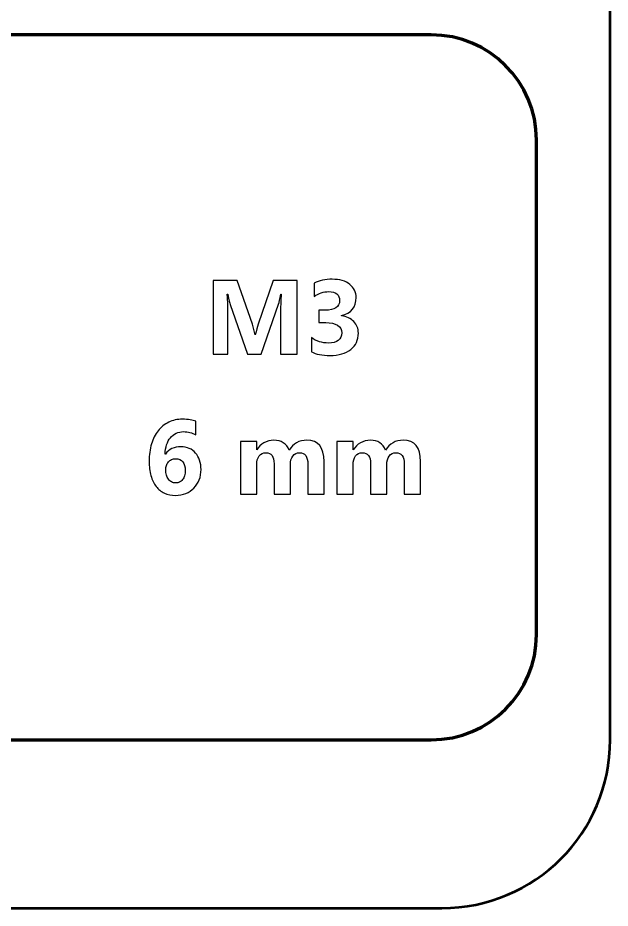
# Model space of a CAD drawing. Header units: centimetres. Extents: x -201 to 63, y -83 to 73.
# Drawn here: x -71.663 to -68.85, y -83.1 to -78.869 of the extents above; entities that cross this region are included whole.
import ezdxf

# ---------------------------------------------------------------- set-up
doc = ezdxf.new("R2010")
doc.units = ezdxf.units.CM
doc.header["$MEASUREMENT"] = 0
doc.layers.add('Layer 1', color=7, linetype='Continuous')

msp = doc.modelspace()

# ---------------------------------------------------------------- linework, layer by layer
at = {"layer": 'Layer 1', "color": 253, "lineweight": 53}
msp.add_open_spline([(-81.15, -82.3), (-81.15, -82.3), (-81.15, -67.7), (-81.15, -67.7), (-81.15, -67.7), (-81.15, -67.25817), (-80.79183, -66.9), (-80.35, -66.9), (-80.35, -66.9), (-80.35, -66.9), (-69.65, -66.9), (-69.65, -66.9), (-69.65, -66.9), (-69.20817, -66.9), (-68.85, -67.25817), (-68.85, -67.7), (-68.85, -67.7), (-68.85, -67.7), (-68.85, -82.3), (-68.85, -82.3), (-68.85, -82.3), (-68.85, -82.74183), (-69.20817, -83.1), (-69.65, -83.1), (-69.65, -83.1), (-69.65, -83.1), (-80.35, -83.1), (-80.35, -83.1), (-80.35, -83.1), (-80.79183, -83.1), (-81.15, -82.74183), (-81.15, -82.3)], degree=3, knots=[0, 0, 0, 0, 0.1111111, 0.1111111, 0.1111111, 0.1111111, 0.2222222, 0.2222222, 0.2222222, 0.2222222, 0.3333333, 0.3333333, 0.3333333, 0.3333333, 0.4444444, 0.4444444, 0.4444444, 0.4444444, 0.5555556, 0.5555556, 0.5555556, 0.5555556, 0.6666667, 0.6666667, 0.6666667, 0.6666667, 0.7777778, 0.7777778, 0.7777778, 0.7777778, 1, 1, 1, 1], dxfattribs=at)
at = {"layer": 'Layer 1', "lineweight": 100}
msp.add_open_spline([(-74.8, -81.8), (-74.8, -81.8), (-74.8, -79.45), (-74.8, -79.45), (-74.8, -79.45), (-74.8, -79.17386), (-74.57614, -78.95), (-74.3, -78.95), (-74.3, -78.95), (-74.3, -78.95), (-69.7, -78.95), (-69.7, -78.95), (-69.7, -78.95), (-69.42386, -78.95), (-69.2, -79.17386), (-69.2, -79.45), (-69.2, -79.45), (-69.2, -79.45), (-69.2, -81.8), (-69.2, -81.8), (-69.2, -81.8), (-69.2, -82.07614), (-69.42386, -82.3), (-69.7, -82.3), (-69.7, -82.3), (-69.7, -82.3), (-74.3, -82.3), (-74.3, -82.3), (-74.3, -82.3), (-74.57614, -82.3), (-74.8, -82.07614), (-74.8, -81.8)], degree=3, knots=[0, 0, 0, 0, 0.1111111, 0.1111111, 0.1111111, 0.1111111, 0.2222222, 0.2222222, 0.2222222, 0.2222222, 0.3333333, 0.3333333, 0.3333333, 0.3333333, 0.4444444, 0.4444444, 0.4444444, 0.4444444, 0.5555556, 0.5555556, 0.5555556, 0.5555556, 0.6666667, 0.6666667, 0.6666667, 0.6666667, 0.7777778, 0.7777778, 0.7777778, 0.7777778, 1, 1, 1, 1], dxfattribs=at)
at = {"layer": 'Layer 1'}
for points, knots in [([(-70.33741, -80.46742), (-70.33741, -80.46742), (-70.41533, -80.46742), (-70.41533, -80.46742), (-70.41533, -80.46742), (-70.41533, -80.46742), (-70.41533, -80.25792), (-70.41533, -80.25792), (-70.41533, -80.25792), (-70.41533, -80.23534), (-70.41433, -80.21034), (-70.41241, -80.183), (-70.41241, -80.183), (-70.41241, -80.183), (-70.41433, -80.183), (-70.41433, -80.183), (-70.41433, -80.183), (-70.41841, -80.2045), (-70.42208, -80.21992), (-70.42533, -80.22942), (-70.42533, -80.22942), (-70.42533, -80.22942), (-70.50733, -80.46742), (-70.50733, -80.46742), (-70.50733, -80.46742), (-70.50733, -80.46742), (-70.57183, -80.46742), (-70.57183, -80.46742), (-70.57183, -80.46742), (-70.57183, -80.46742), (-70.65533, -80.23184), (-70.65533, -80.23184), (-70.65533, -80.23184), (-70.65758, -80.2255), (-70.66124, -80.20917), (-70.66633, -80.183), (-70.66633, -80.183), (-70.66633, -80.183), (-70.66849, -80.183), (-70.66849, -80.183), (-70.66849, -80.183), (-70.66641, -80.2175), (-70.66533, -80.24775), (-70.66533, -80.27384), (-70.66533, -80.27384), (-70.66533, -80.27384), (-70.66533, -80.46742), (-70.66533, -80.46742), (-70.66533, -80.46742), (-70.66533, -80.46742), (-70.73641, -80.46742), (-70.73641, -80.46742), (-70.73641, -80.46742), (-70.73641, -80.46742), (-70.73641, -80.11734), (-70.73641, -80.11734), (-70.73641, -80.11734), (-70.73641, -80.11734), (-70.62091, -80.11734), (-70.62091, -80.11734), (-70.62091, -80.11734), (-70.62091, -80.11734), (-70.54933, -80.32484), (-70.54933, -80.32484), (-70.54933, -80.32484), (-70.54366, -80.34142), (-70.53949, -80.35809), (-70.53691, -80.37492), (-70.53691, -80.37492), (-70.53691, -80.37492), (-70.53541, -80.37492), (-70.53541, -80.37492), (-70.53541, -80.37492), (-70.53108, -80.3555), (-70.52641, -80.33867), (-70.52149, -80.32434), (-70.52149, -80.32434), (-70.52149, -80.32434), (-70.44999, -80.11734), (-70.44999, -80.11734), (-70.44999, -80.11734), (-70.44999, -80.11734), (-70.33741, -80.11734), (-70.33741, -80.11734), (-70.33741, -80.11734), (-70.33741, -80.11734), (-70.33741, -80.46742), (-70.33741, -80.46742)], [0, 0, 0, 0, 0.0434783, 0.0434783, 0.0434783, 0.0434783, 0.0869565, 0.0869565, 0.0869565, 0.0869565, 0.1304348, 0.1304348, 0.1304348, 0.1304348, 0.173913, 0.173913, 0.173913, 0.173913, 0.2173913, 0.2173913, 0.2173913, 0.2173913, 0.2608696, 0.2608696, 0.2608696, 0.2608696, 0.3043478, 0.3043478, 0.3043478, 0.3043478, 0.3478261, 0.3478261, 0.3478261, 0.3478261, 0.3913043, 0.3913043, 0.3913043, 0.3913043, 0.4347826, 0.4347826, 0.4347826, 0.4347826, 0.4782609, 0.4782609, 0.4782609, 0.4782609, 0.5217391, 0.5217391, 0.5217391, 0.5217391, 0.5652174, 0.5652174, 0.5652174, 0.5652174, 0.6086957, 0.6086957, 0.6086957, 0.6086957, 0.6521739, 0.6521739, 0.6521739, 0.6521739, 0.6956522, 0.6956522, 0.6956522, 0.6956522, 0.7391304, 0.7391304, 0.7391304, 0.7391304, 0.7826087, 0.7826087, 0.7826087, 0.7826087, 0.826087, 0.826087, 0.826087, 0.826087, 0.8695652, 0.8695652, 0.8695652, 0.8695652, 0.9130435, 0.9130435, 0.9130435, 0.9130435, 1, 1, 1, 1]), ([(-70.26933, -80.45592), (-70.26933, -80.45592), (-70.26933, -80.38884), (-70.26933, -80.38884), (-70.26933, -80.38884), (-70.24591, -80.40592), (-70.21858, -80.41442), (-70.18733, -80.41442), (-70.18733, -80.41442), (-70.16758, -80.41442), (-70.15224, -80.41017), (-70.14133, -80.40175), (-70.14133, -80.40175), (-70.13033, -80.39325), (-70.12483, -80.3815), (-70.12483, -80.36634), (-70.12483, -80.36634), (-70.12483, -80.35075), (-70.13158, -80.33867), (-70.14516, -80.33017), (-70.14516, -80.33017), (-70.15883, -80.32175), (-70.17749, -80.3175), (-70.20124, -80.3175), (-70.20124, -80.3175), (-70.20124, -80.3175), (-70.23366, -80.3175), (-70.23366, -80.3175), (-70.23366, -80.3175), (-70.23366, -80.3175), (-70.23366, -80.25842), (-70.23366, -80.25842), (-70.23366, -80.25842), (-70.23366, -80.25842), (-70.20366, -80.25842), (-70.20366, -80.25842), (-70.20366, -80.25842), (-70.15808, -80.25842), (-70.13533, -80.24334), (-70.13533, -80.213), (-70.13533, -80.213), (-70.13533, -80.1845), (-70.15283, -80.17034), (-70.18783, -80.17034), (-70.18783, -80.17034), (-70.21124, -80.17034), (-70.23399, -80.17784), (-70.25616, -80.193), (-70.25616, -80.193), (-70.25616, -80.193), (-70.25616, -80.13), (-70.25616, -80.13), (-70.25616, -80.13), (-70.23158, -80.11767), (-70.20291, -80.11142), (-70.17024, -80.11142), (-70.17024, -80.11142), (-70.13441, -80.11142), (-70.10658, -80.1195), (-70.08658, -80.13567), (-70.08658, -80.13567), (-70.06666, -80.15175), (-70.05666, -80.17267), (-70.05666, -80.19834), (-70.05666, -80.19834), (-70.05666, -80.24409), (-70.07991, -80.27275), (-70.12624, -80.28434), (-70.12624, -80.28434), (-70.12624, -80.28434), (-70.12624, -80.2855), (-70.12624, -80.2855), (-70.12624, -80.2855), (-70.10158, -80.28859), (-70.08199, -80.29759), (-70.06766, -80.3125), (-70.06766, -80.3125), (-70.05333, -80.32742), (-70.04616, -80.34567), (-70.04616, -80.36734), (-70.04616, -80.36734), (-70.04616, -80.4), (-70.05816, -80.42592), (-70.08208, -80.44492), (-70.08208, -80.44492), (-70.10599, -80.464), (-70.13908, -80.4735), (-70.18124, -80.4735), (-70.18124, -80.4735), (-70.21733, -80.4735), (-70.24674, -80.46767), (-70.26933, -80.45592)], [0, 0, 0, 0, 0.0416667, 0.0416667, 0.0416667, 0.0416667, 0.0833333, 0.0833333, 0.0833333, 0.0833333, 0.125, 0.125, 0.125, 0.125, 0.1666667, 0.1666667, 0.1666667, 0.1666667, 0.2083333, 0.2083333, 0.2083333, 0.2083333, 0.25, 0.25, 0.25, 0.25, 0.2916667, 0.2916667, 0.2916667, 0.2916667, 0.3333333, 0.3333333, 0.3333333, 0.3333333, 0.375, 0.375, 0.375, 0.375, 0.4166667, 0.4166667, 0.4166667, 0.4166667, 0.4583333, 0.4583333, 0.4583333, 0.4583333, 0.5, 0.5, 0.5, 0.5, 0.5416667, 0.5416667, 0.5416667, 0.5416667, 0.5833333, 0.5833333, 0.5833333, 0.5833333, 0.625, 0.625, 0.625, 0.625, 0.6666667, 0.6666667, 0.6666667, 0.6666667, 0.7083333, 0.7083333, 0.7083333, 0.7083333, 0.75, 0.75, 0.75, 0.75, 0.7916667, 0.7916667, 0.7916667, 0.7916667, 0.8333333, 0.8333333, 0.8333333, 0.8333333, 0.875, 0.875, 0.875, 0.875, 0.9166667, 0.9166667, 0.9166667, 0.9166667, 1, 1, 1, 1]), ([(-70.79312, -81.01608), (-70.79312, -81.03333), (-70.79612, -81.04942), (-70.80212, -81.06442), (-70.80212, -81.06442), (-70.8082, -81.07933), (-70.81654, -81.09233), (-70.82729, -81.10333), (-70.82729, -81.10333), (-70.83804, -81.11433), (-70.85079, -81.12292), (-70.86562, -81.12917), (-70.86562, -81.12917), (-70.88045, -81.1355), (-70.89662, -81.13858), (-70.9142, -81.13858), (-70.9142, -81.13858), (-70.93387, -81.13858), (-70.95154, -81.13492), (-70.96704, -81.12758), (-70.96704, -81.12758), (-70.98262, -81.12033), (-70.99579, -81.10967), (-71.00654, -81.09575), (-71.00654, -81.09575), (-71.0172, -81.08183), (-71.02545, -81.06475), (-71.03112, -81.04458), (-71.03112, -81.04458), (-71.03687, -81.02442), (-71.0397, -81.00158), (-71.0397, -80.976), (-71.0397, -80.976), (-71.0397, -80.94592), (-71.03604, -80.91858), (-71.02862, -80.89408), (-71.02862, -80.89408), (-71.0212, -80.86958), (-71.01062, -80.84867), (-70.99687, -80.83125), (-70.99687, -80.83125), (-70.98312, -80.81383), (-70.96645, -80.80033), (-70.94695, -80.79083), (-70.94695, -80.79083), (-70.92737, -80.78133), (-70.90545, -80.7765), (-70.88104, -80.7765), (-70.88104, -80.7765), (-70.85395, -80.7765), (-70.83304, -80.77975), (-70.81804, -80.78608), (-70.81804, -80.78608), (-70.81804, -80.78608), (-70.81804, -80.8505), (-70.81804, -80.8505), (-70.81804, -80.8505), (-70.83579, -80.84042), (-70.85512, -80.83542), (-70.87612, -80.83542), (-70.87612, -80.83542), (-70.88912, -80.83542), (-70.90095, -80.83792), (-70.91154, -80.84292), (-70.91154, -80.84292), (-70.92212, -80.848), (-70.9312, -80.85517), (-70.93879, -80.86442), (-70.93879, -80.86442), (-70.94629, -80.87375), (-70.95229, -80.88492), (-70.95654, -80.898), (-70.95654, -80.898), (-70.96087, -80.91108), (-70.9632, -80.92575), (-70.96354, -80.94183), (-70.96354, -80.94183), (-70.96354, -80.94183), (-70.96204, -80.94183), (-70.96204, -80.94183), (-70.96204, -80.94183), (-70.94545, -80.91883), (-70.92095, -80.90742), (-70.88862, -80.90742), (-70.88862, -80.90742), (-70.87412, -80.90742), (-70.86095, -80.91), (-70.84929, -80.91525), (-70.84929, -80.91525), (-70.83754, -80.92042), (-70.82754, -80.92775), (-70.8192, -80.93733), (-70.8192, -80.93733), (-70.81095, -80.94683), (-70.80454, -80.95825), (-70.79995, -80.97158), (-70.79995, -80.97158), (-70.79537, -80.985), (-70.79312, -80.99975), (-70.79312, -81.01608)], [0, 0, 0, 0, 0.0384615, 0.0384615, 0.0384615, 0.0384615, 0.0769231, 0.0769231, 0.0769231, 0.0769231, 0.1153846, 0.1153846, 0.1153846, 0.1153846, 0.1538462, 0.1538462, 0.1538462, 0.1538462, 0.1923077, 0.1923077, 0.1923077, 0.1923077, 0.2307692, 0.2307692, 0.2307692, 0.2307692, 0.2692308, 0.2692308, 0.2692308, 0.2692308, 0.3076923, 0.3076923, 0.3076923, 0.3076923, 0.3461538, 0.3461538, 0.3461538, 0.3461538, 0.3846154, 0.3846154, 0.3846154, 0.3846154, 0.4230769, 0.4230769, 0.4230769, 0.4230769, 0.4615385, 0.4615385, 0.4615385, 0.4615385, 0.5, 0.5, 0.5, 0.5, 0.5384615, 0.5384615, 0.5384615, 0.5384615, 0.5769231, 0.5769231, 0.5769231, 0.5769231, 0.6153846, 0.6153846, 0.6153846, 0.6153846, 0.6538462, 0.6538462, 0.6538462, 0.6538462, 0.6923077, 0.6923077, 0.6923077, 0.6923077, 0.7307692, 0.7307692, 0.7307692, 0.7307692, 0.7692308, 0.7692308, 0.7692308, 0.7692308, 0.8076923, 0.8076923, 0.8076923, 0.8076923, 0.8461538, 0.8461538, 0.8461538, 0.8461538, 0.8846154, 0.8846154, 0.8846154, 0.8846154, 0.9230769, 0.9230769, 0.9230769, 0.9230769, 1, 1, 1, 1]), ([(-70.2092, -81.1325), (-70.2092, -81.1325), (-70.28612, -81.1325), (-70.28612, -81.1325), (-70.28612, -81.1325), (-70.28612, -81.1325), (-70.28612, -80.98992), (-70.28612, -80.98992), (-70.28612, -80.98992), (-70.28612, -80.95358), (-70.29945, -80.9355), (-70.32612, -80.9355), (-70.32612, -80.9355), (-70.33879, -80.9355), (-70.34912, -80.94092), (-70.35712, -80.95183), (-70.35712, -80.95183), (-70.36512, -80.96275), (-70.36912, -80.97633), (-70.36912, -80.99258), (-70.36912, -80.99258), (-70.36912, -80.99258), (-70.36912, -81.1325), (-70.36912, -81.1325), (-70.36912, -81.1325), (-70.36912, -81.1325), (-70.4462, -81.1325), (-70.4462, -81.1325), (-70.4462, -81.1325), (-70.4462, -81.1325), (-70.4462, -80.98842), (-70.4462, -80.98842), (-70.4462, -80.98842), (-70.4462, -80.95317), (-70.45937, -80.9355), (-70.48554, -80.9355), (-70.48554, -80.9355), (-70.4987, -80.9355), (-70.50929, -80.94067), (-70.51712, -80.95108), (-70.51712, -80.95108), (-70.52504, -80.9615), (-70.52904, -80.97567), (-70.52904, -80.99358), (-70.52904, -80.99358), (-70.52904, -80.99358), (-70.52904, -81.1325), (-70.52904, -81.1325), (-70.52904, -81.1325), (-70.52904, -81.1325), (-70.60612, -81.1325), (-70.60612, -81.1325), (-70.60612, -81.1325), (-70.60612, -81.1325), (-70.60612, -80.8825), (-70.60612, -80.8825), (-70.60612, -80.8825), (-70.60612, -80.8825), (-70.52904, -80.8825), (-70.52904, -80.8825), (-70.52904, -80.8825), (-70.52904, -80.8825), (-70.52904, -80.92158), (-70.52904, -80.92158), (-70.52904, -80.92158), (-70.52904, -80.92158), (-70.52804, -80.92158), (-70.52804, -80.92158), (-70.52804, -80.92158), (-70.52004, -80.90825), (-70.50887, -80.89733), (-70.49445, -80.889), (-70.49445, -80.889), (-70.48004, -80.88058), (-70.46429, -80.87642), (-70.4472, -80.87642), (-70.4472, -80.87642), (-70.41187, -80.87642), (-70.3877, -80.89192), (-70.3747, -80.923), (-70.3747, -80.923), (-70.35562, -80.89192), (-70.3277, -80.87642), (-70.2907, -80.87642), (-70.2907, -80.87642), (-70.23637, -80.87642), (-70.2092, -80.90992), (-70.2092, -80.977), (-70.2092, -80.977), (-70.2092, -80.977), (-70.2092, -81.1325), (-70.2092, -81.1325)], [0, 0, 0, 0, 0.0416667, 0.0416667, 0.0416667, 0.0416667, 0.0833333, 0.0833333, 0.0833333, 0.0833333, 0.125, 0.125, 0.125, 0.125, 0.1666667, 0.1666667, 0.1666667, 0.1666667, 0.2083333, 0.2083333, 0.2083333, 0.2083333, 0.25, 0.25, 0.25, 0.25, 0.2916667, 0.2916667, 0.2916667, 0.2916667, 0.3333333, 0.3333333, 0.3333333, 0.3333333, 0.375, 0.375, 0.375, 0.375, 0.4166667, 0.4166667, 0.4166667, 0.4166667, 0.4583333, 0.4583333, 0.4583333, 0.4583333, 0.5, 0.5, 0.5, 0.5, 0.5416667, 0.5416667, 0.5416667, 0.5416667, 0.5833333, 0.5833333, 0.5833333, 0.5833333, 0.625, 0.625, 0.625, 0.625, 0.6666667, 0.6666667, 0.6666667, 0.6666667, 0.7083333, 0.7083333, 0.7083333, 0.7083333, 0.75, 0.75, 0.75, 0.75, 0.7916667, 0.7916667, 0.7916667, 0.7916667, 0.8333333, 0.8333333, 0.8333333, 0.8333333, 0.875, 0.875, 0.875, 0.875, 0.9166667, 0.9166667, 0.9166667, 0.9166667, 1, 1, 1, 1]), ([(-69.7512, -81.1325), (-69.7512, -81.1325), (-69.82812, -81.1325), (-69.82812, -81.1325), (-69.82812, -81.1325), (-69.82812, -81.1325), (-69.82812, -80.98992), (-69.82812, -80.98992), (-69.82812, -80.98992), (-69.82812, -80.95358), (-69.84145, -80.9355), (-69.86812, -80.9355), (-69.86812, -80.9355), (-69.88079, -80.9355), (-69.89112, -80.94092), (-69.89912, -80.95183), (-69.89912, -80.95183), (-69.90712, -80.96275), (-69.91112, -80.97633), (-69.91112, -80.99258), (-69.91112, -80.99258), (-69.91112, -80.99258), (-69.91112, -81.1325), (-69.91112, -81.1325), (-69.91112, -81.1325), (-69.91112, -81.1325), (-69.9882, -81.1325), (-69.9882, -81.1325), (-69.9882, -81.1325), (-69.9882, -81.1325), (-69.9882, -80.98842), (-69.9882, -80.98842), (-69.9882, -80.98842), (-69.9882, -80.95317), (-70.00137, -80.9355), (-70.02754, -80.9355), (-70.02754, -80.9355), (-70.0407, -80.9355), (-70.05129, -80.94067), (-70.05912, -80.95108), (-70.05912, -80.95108), (-70.06704, -80.9615), (-70.07104, -80.97567), (-70.07104, -80.99358), (-70.07104, -80.99358), (-70.07104, -80.99358), (-70.07104, -81.1325), (-70.07104, -81.1325), (-70.07104, -81.1325), (-70.07104, -81.1325), (-70.14812, -81.1325), (-70.14812, -81.1325), (-70.14812, -81.1325), (-70.14812, -81.1325), (-70.14812, -80.8825), (-70.14812, -80.8825), (-70.14812, -80.8825), (-70.14812, -80.8825), (-70.07104, -80.8825), (-70.07104, -80.8825), (-70.07104, -80.8825), (-70.07104, -80.8825), (-70.07104, -80.92158), (-70.07104, -80.92158), (-70.07104, -80.92158), (-70.07104, -80.92158), (-70.07004, -80.92158), (-70.07004, -80.92158), (-70.07004, -80.92158), (-70.06204, -80.90825), (-70.05087, -80.89733), (-70.03645, -80.889), (-70.03645, -80.889), (-70.02204, -80.88058), (-70.00629, -80.87642), (-69.9892, -80.87642), (-69.9892, -80.87642), (-69.95387, -80.87642), (-69.9297, -80.89192), (-69.9167, -80.923), (-69.9167, -80.923), (-69.89762, -80.89192), (-69.8697, -80.87642), (-69.8327, -80.87642), (-69.8327, -80.87642), (-69.77837, -80.87642), (-69.7512, -80.90992), (-69.7512, -80.977), (-69.7512, -80.977), (-69.7512, -80.977), (-69.7512, -81.1325), (-69.7512, -81.1325)], [0, 0, 0, 0, 0.0416667, 0.0416667, 0.0416667, 0.0416667, 0.0833333, 0.0833333, 0.0833333, 0.0833333, 0.125, 0.125, 0.125, 0.125, 0.1666667, 0.1666667, 0.1666667, 0.1666667, 0.2083333, 0.2083333, 0.2083333, 0.2083333, 0.25, 0.25, 0.25, 0.25, 0.2916667, 0.2916667, 0.2916667, 0.2916667, 0.3333333, 0.3333333, 0.3333333, 0.3333333, 0.375, 0.375, 0.375, 0.375, 0.4166667, 0.4166667, 0.4166667, 0.4166667, 0.4583333, 0.4583333, 0.4583333, 0.4583333, 0.5, 0.5, 0.5, 0.5, 0.5416667, 0.5416667, 0.5416667, 0.5416667, 0.5833333, 0.5833333, 0.5833333, 0.5833333, 0.625, 0.625, 0.625, 0.625, 0.6666667, 0.6666667, 0.6666667, 0.6666667, 0.7083333, 0.7083333, 0.7083333, 0.7083333, 0.75, 0.75, 0.75, 0.75, 0.7916667, 0.7916667, 0.7916667, 0.7916667, 0.8333333, 0.8333333, 0.8333333, 0.8333333, 0.875, 0.875, 0.875, 0.875, 0.9166667, 0.9166667, 0.9166667, 0.9166667, 1, 1, 1, 1]), ([(-70.86854, -81.02092), (-70.86854, -80.98333), (-70.88395, -80.9645), (-70.9147, -80.9645), (-70.9147, -80.9645), (-70.9217, -80.9645), (-70.92804, -80.96583), (-70.93379, -80.96842), (-70.93379, -80.96842), (-70.93945, -80.971), (-70.94429, -80.97467), (-70.94837, -80.97942), (-70.94837, -80.97942), (-70.95245, -80.98417), (-70.95562, -80.98975), (-70.95779, -80.99617), (-70.95779, -80.99617), (-70.95995, -81.00258), (-70.96112, -81.00967), (-70.96112, -81.0175), (-70.96112, -81.0175), (-70.96112, -81.02617), (-70.95995, -81.03417), (-70.9577, -81.04167), (-70.9577, -81.04167), (-70.95537, -81.04917), (-70.9522, -81.05575), (-70.94804, -81.06133), (-70.94804, -81.06133), (-70.94387, -81.06692), (-70.93895, -81.07142), (-70.93329, -81.07467), (-70.93329, -81.07467), (-70.92754, -81.07792), (-70.9212, -81.0795), (-70.9142, -81.0795), (-70.9142, -81.0795), (-70.9072, -81.0795), (-70.90095, -81.07808), (-70.89529, -81.07525), (-70.89529, -81.07525), (-70.8897, -81.07242), (-70.88487, -81.06842), (-70.88087, -81.06325), (-70.88087, -81.06325), (-70.87687, -81.05817), (-70.87387, -81.052), (-70.8717, -81.04475), (-70.8717, -81.04475), (-70.86962, -81.0375), (-70.86854, -81.02958), (-70.86854, -81.02092)], [0, 0, 0, 0, 0.0714286, 0.0714286, 0.0714286, 0.0714286, 0.1428571, 0.1428571, 0.1428571, 0.1428571, 0.2142857, 0.2142857, 0.2142857, 0.2142857, 0.2857143, 0.2857143, 0.2857143, 0.2857143, 0.3571429, 0.3571429, 0.3571429, 0.3571429, 0.4285714, 0.4285714, 0.4285714, 0.4285714, 0.5, 0.5, 0.5, 0.5, 0.5714286, 0.5714286, 0.5714286, 0.5714286, 0.6428571, 0.6428571, 0.6428571, 0.6428571, 0.7142857, 0.7142857, 0.7142857, 0.7142857, 0.7857143, 0.7857143, 0.7857143, 0.7857143, 0.8571429, 0.8571429, 0.8571429, 0.8571429, 1, 1, 1, 1])]:
    msp.add_open_spline(points, degree=3, knots=knots, dxfattribs=at)

doc.saveas('drawing.dxf')
